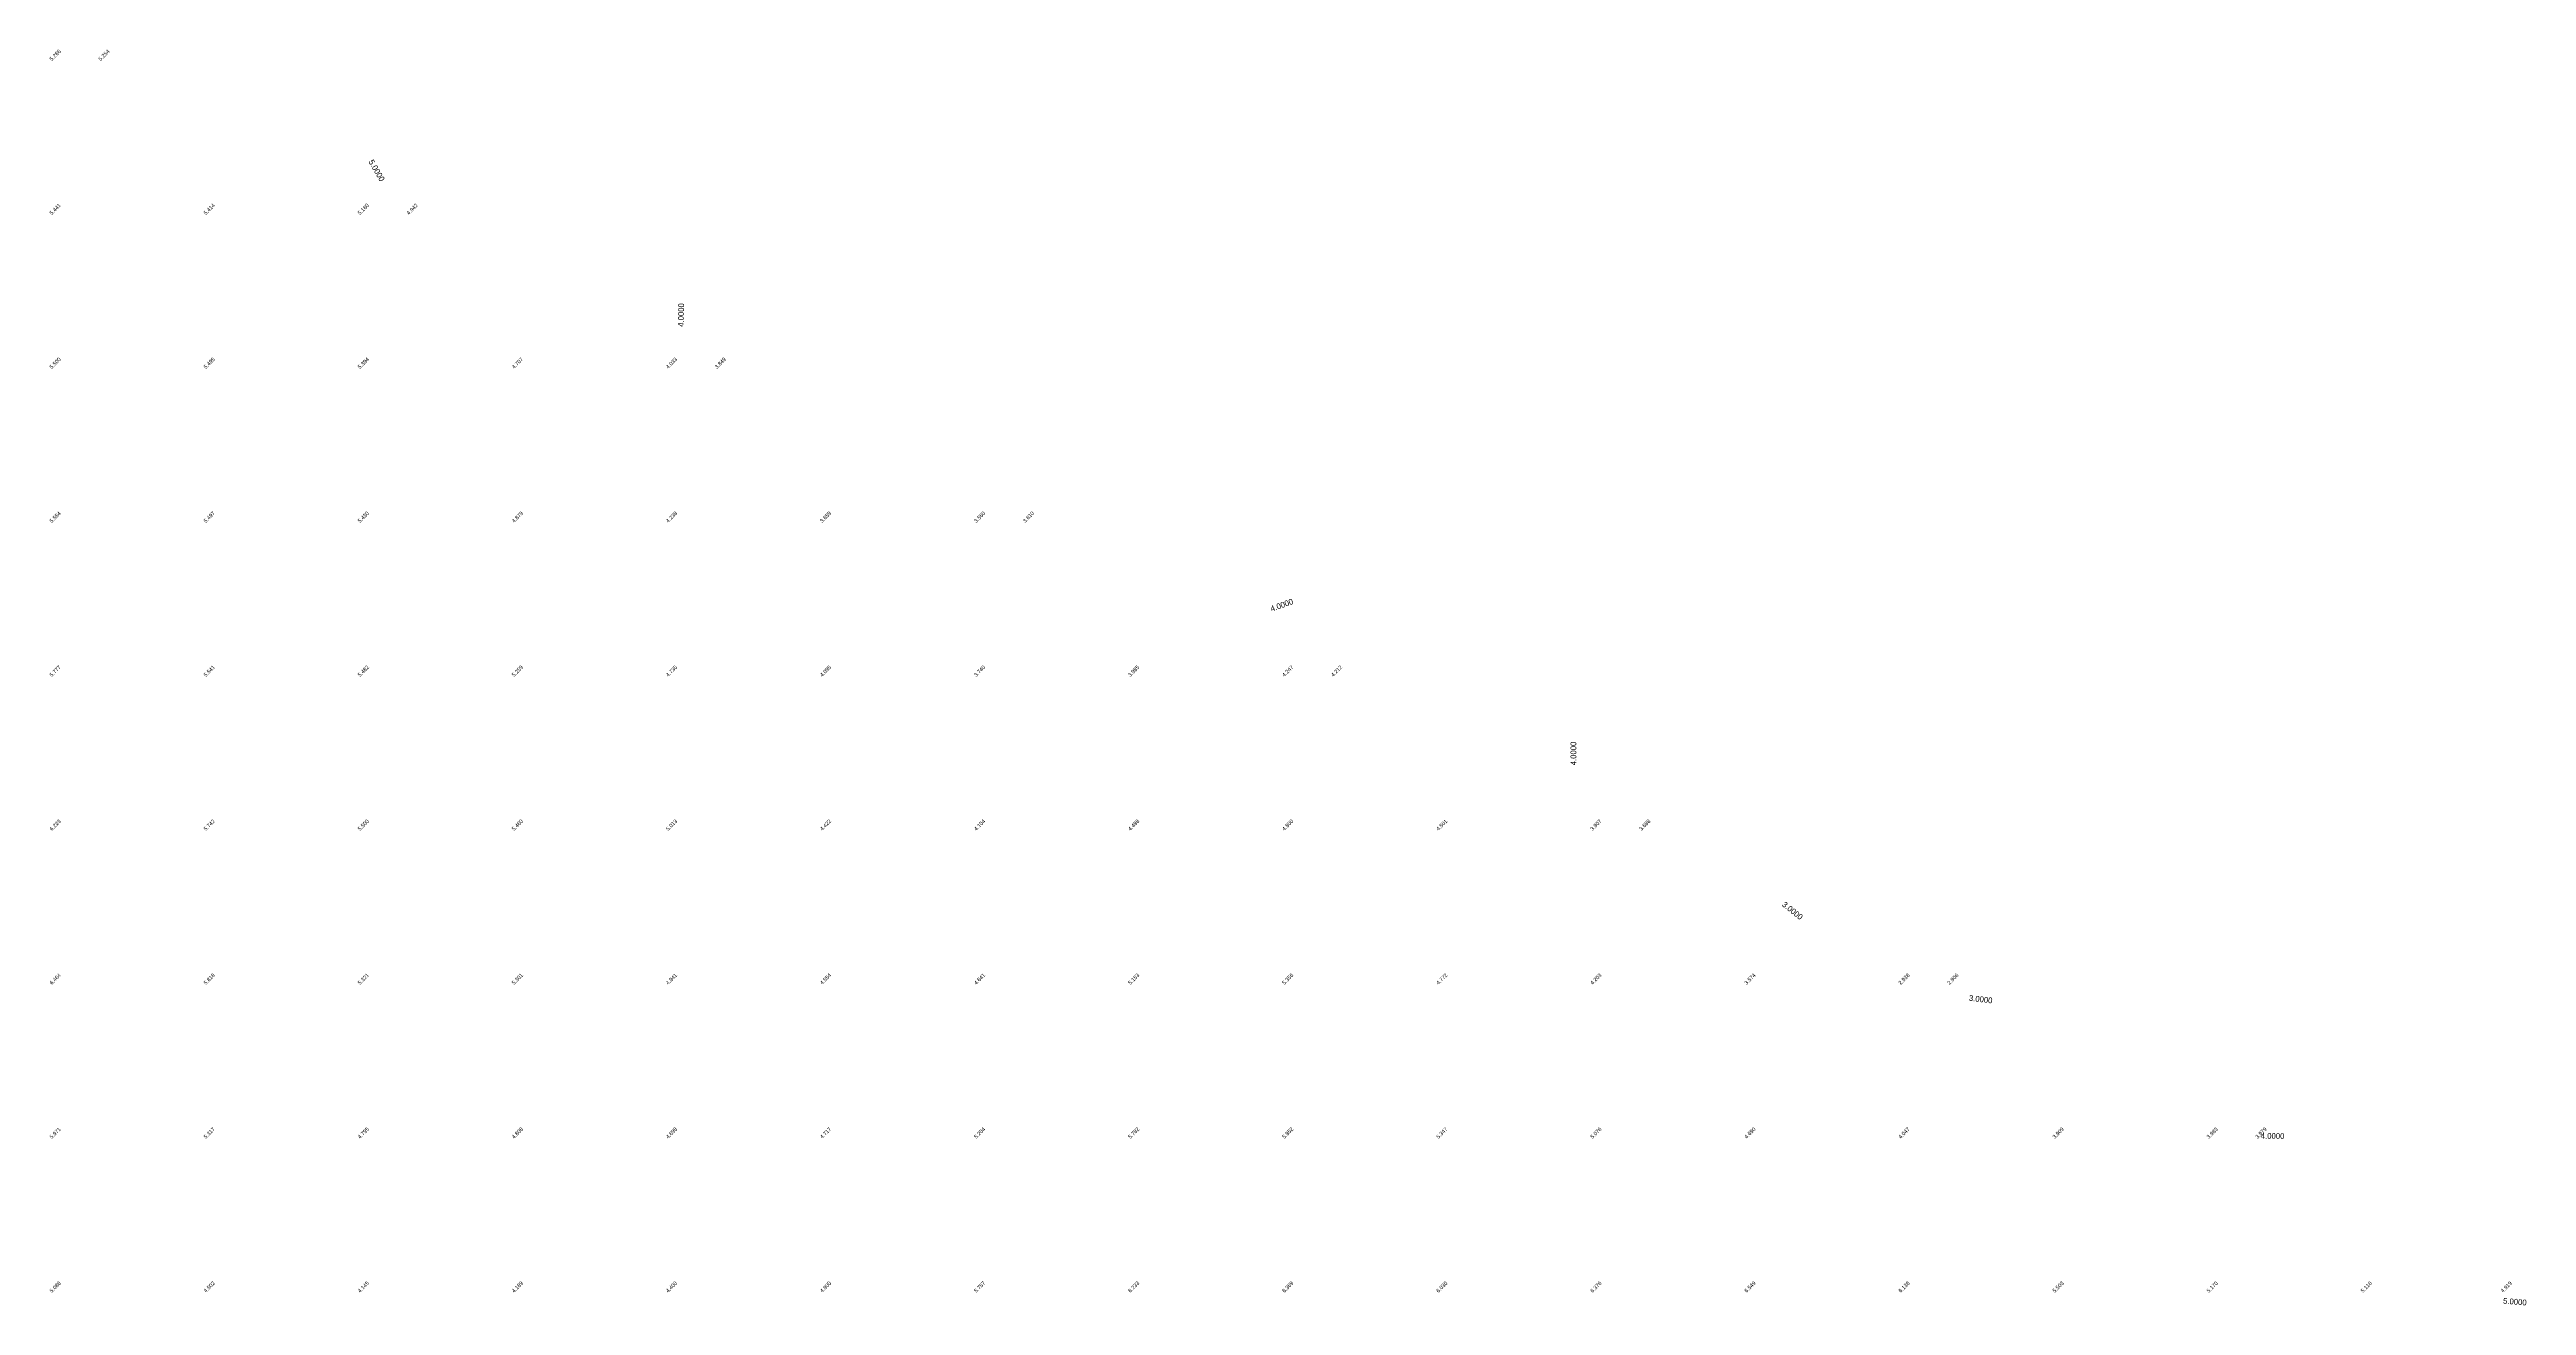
# Model space of a CAD drawing. Header units: metres. Extents: x 286386 to 287779, y 2079267 to 2080589.
# Drawn here: x 287439.3 to 287760.8, y 2079997.6 to 2080160.7 of the extents above; entities that cross this region are included whole.
import ezdxf
from ezdxf.enums import TextEntityAlignment as Align

# ---------------------------------------------------------------- set-up
doc = ezdxf.new("R2010")
doc.units = ezdxf.units.M
doc.header["$MEASUREMENT"] = 0
doc.layers.add('ESContAnn', color=231, linetype='Continuous')
doc.layers.add('ESElevation', color=150, linetype='Continuous')

msp = doc.modelspace()

# ---------------------------------------------------------------- texts
at = {"layer": 'ESContAnn'}
for s, rotation, p in [('5.0000', 300.1013, (287481.74, 2080145.01)), ('4.0000', 89.0122, (287521.24, 2080126.24)), ('4.0000', 20.0562, (287599.22, 2080088.56)), ('4.0000', 90, (287637.08, 2080069.29)), ('3.0000', 321.3402, (287665.52, 2080048.87)), ('3.0000', 353.2902, (287689.95, 2080037.37)), ('4.0000', 359.4838, (287727.84, 2080019.61)), ('5.0000', 355.452, (287759.29, 2079998.08))]:
    msp.add_text(s, height=0.75, rotation=rotation, dxfattribs=at).set_placement(p, align=Align.MIDDLE_CENTER)
at = {"layer": 'ESElevation'}
for s, p in [('5.266', (287440, 2080160)), ('5.254', (287446.34, 2080160)), ('5.441', (287440, 2080140)), ('5.414', (287460, 2080140)), ('5.160', (287480, 2080140)), ('4.942', (287486.34, 2080140)), ('5.500', (287440, 2080120)), ('5.495', (287460, 2080120)), ('5.394', (287480, 2080120)), ('4.707', (287500, 2080120)), ('4.033', (287520, 2080120)), ('3.849', (287526.34, 2080120)), ('5.554', (287440, 2080100)), ('5.497', (287460, 2080100)), ('5.430', (287480, 2080100)), ('4.879', (287500, 2080100)), ('4.238', (287520, 2080100)), ('3.659', (287540, 2080100)), ('3.560', (287560, 2080100)), ('3.610', (287566.34, 2080100)), ('5.777', (287440, 2080080)), ('5.541', (287460, 2080080)), ('5.482', (287480, 2080080)), ('5.259', (287500, 2080080)), ('4.736', (287520, 2080080)), ('4.095', (287540, 2080080)), ('3.740', (287560, 2080080)), ('3.985', (287580, 2080080)), ('4.247', (287600, 2080080)), ('4.212', (287606.34, 2080080)), ('6.223', (287440, 2080060)), ('5.742', (287460, 2080060)), ('5.500', (287480, 2080060)), ('5.460', (287500, 2080060)), ('5.013', (287520, 2080060)), ('4.422', (287540, 2080060)), ('4.104', (287560, 2080060)), ('4.498', (287580, 2080060)), ('4.800', (287600, 2080060)), ('4.501', (287620, 2080060)), ('3.907', (287640, 2080060)), ('3.688', (287646.34, 2080060)), ('6.464', (287440, 2080040)), ('5.818', (287460, 2080040)), ('5.321', (287480, 2080040)), ('5.301', (287500, 2080040)), ('4.941', (287520, 2080040)), ('4.554', (287540, 2080040)), ('4.641', (287560, 2080040)), ('5.153', (287580, 2080040)), ('5.356', (287600, 2080040)), ('4.772', (287620, 2080040)), ('4.203', (287640, 2080040)), ('3.574', (287660, 2080040)), ('2.938', (287680, 2080040)), ('2.906', (287686.34, 2080040)), ('5.971', (287440, 2080020)), ('5.317', (287460, 2080020)), ('4.795', (287480, 2080020)), ('4.808', (287500, 2080020)), ('4.698', (287520, 2080020)), ('4.717', (287540, 2080020)), ('5.204', (287560, 2080020)), ('5.782', (287580, 2080020)), ('5.952', (287600, 2080020)), ('5.347', (287620, 2080020)), ('5.076', (287640, 2080020)), ('4.690', (287660, 2080020)), ('4.047', (287680, 2080020)), ('3.909', (287700, 2080020)), ('3.983', (287720, 2080020)), ('3.979', (287726.34, 2080020)), ('5.086', (287440, 2080000)), ('4.502', (287460, 2080000)), ('4.145', (287480, 2080000)), ('4.189', (287500, 2080000)), ('4.400', (287520, 2080000)), ('4.900', (287540, 2080000)), ('5.757', (287560, 2080000)), ('6.233', (287580, 2080000)), ('6.369', (287600, 2080000)), ('6.030', (287620, 2080000)), ('6.376', (287640, 2080000)), ('6.549', (287660, 2080000)), ('6.136', (287680, 2080000)), ('5.503', (287700, 2080000)), ('5.170', (287720, 2080000)), ('5.116', (287740, 2080000)), ('4.919', (287758.17, 2080000))]:
    msp.add_text(s, height=0.5, rotation=45, dxfattribs=at).set_placement(p, align=Align.MIDDLE_CENTER)

doc.saveas('drawing.dxf')
